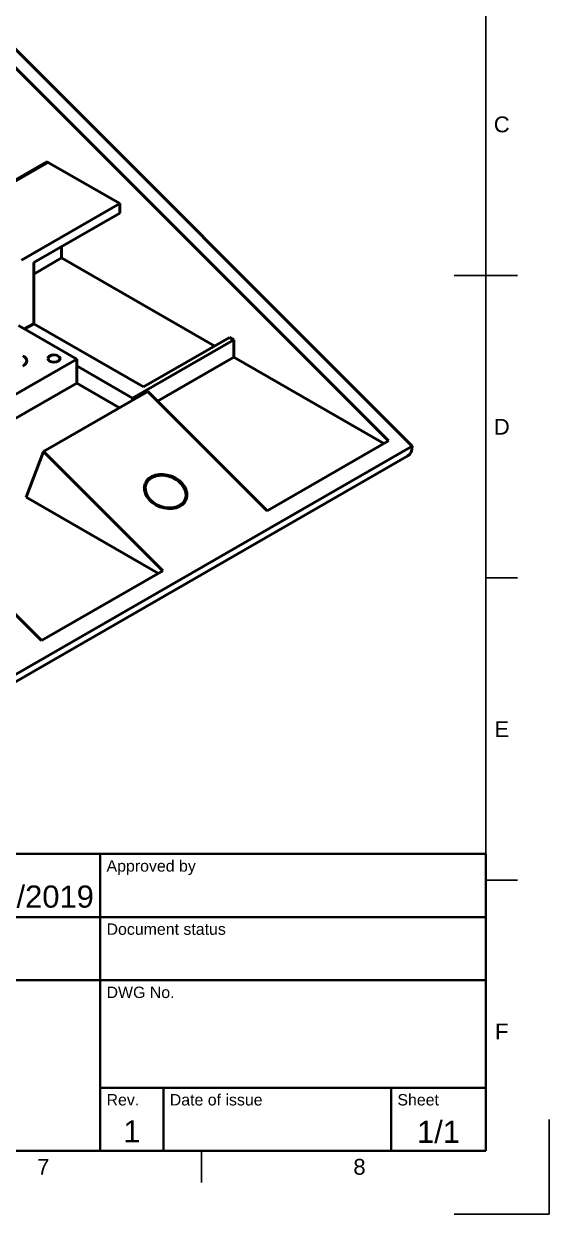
# Model space of a CAD drawing. Header units: millimetres. Extents: x 0 to 420, y 0 to 297.
# Drawn here: x 336.9 to 420, y 0 to 188.3 of the extents above; entities that cross this region are included whole.
import ezdxf
from ezdxf.enums import TextEntityAlignment as Align

# ---------------------------------------------------------------- set-up
doc = ezdxf.new("R2010")
doc.units = ezdxf.units.MM
doc.header["$LTSCALE"] = 0.75
for name, color, linetype, lineweight in [('Border', 7, 'Continuous', 25), ('TitleBlock', 7, 'Continuous', 35), ('Visible', 7, 'Continuous', 50), ('Visible Narrow', 7, 'Continuous', 35)]:
    doc.layers.add(name, color=color, linetype=linetype, lineweight=lineweight)
doc.styles.add('FusionTitle', font='')
doc.styles.get('FusionTitle').set_extended_font_data('Arial Unicode MS')

# ---------------------------------------------------------------- blocks, each defined once
blk = doc.blocks.new('ISO_A3_SHEET')
at = {"layer": 'Border'}
for p, q in [((410, 287), (410, 10)), ((415, 148.5), (405, 148.5)), ((415, 100.66667), (410, 100.66667)), ((415, 52.83334), (410, 52.83334)), ((420, 0), (420, 15)), ((20, 10), (410, 10)), ((365, 5), (365, 10)), ((405, 0), (420, 0))]:
    blk.add_line(p, q, dxfattribs=at)
at = {"layer": 'Border', "style": 'FusionTitle'}
for s, p in [('C', (412.5, 172.41667)), ('D', (412.5, 124.58334)), ('E', (412.5, 76.75001)), ('F', (412.5, 28.91668)), ('7', (340, 7.5)), ('8', (390, 7.5))]:
    blk.add_text(s, height=2.5, dxfattribs=at).set_placement(p, align=Align.MIDDLE)
blk = doc.blocks.new('ISO_TITLEBLOCK')
at = {"layer": 'TitleBlock'}
for p, q in [((0, 47), (-180, 47)), ((-180, 47), (-180, 0)), ((-156, 37), (-156, 47)), ((-122, 0), (-122, 47)), ((-61, 0), (-61, 47)), ((0, 0), (0, 47)), ((-180, 37), (0, 37)), ((-122, 27), (0, 27)), ((-61, 10), (0, 10)), ((-51, 0), (-51, 10)), ((-15, 0), (-15, 10)), ((-180, 0), (0, 0))]:
    blk.add_line(p, q, dxfattribs=at)
at = {"layer": 'TitleBlock', "style": 'FusionTitle'}
for s, p in [('Dept.', (-179, 46)), ('Technical reference', (-155, 46)), ('Created by', (-121, 46)), ('Approved by', (-60, 46)), ('Document type', (-121, 36)), ('Document status', (-60, 36)), ('Title', (-121, 26)), ('DWG No.', (-60, 26)), ('Rev.', (-60, 9)), ('Date of issue', (-50, 9)), ('Sheet', (-14, 9))]:
    blk.add_text(s, height=1.8, dxfattribs=at).set_placement(p, align=Align.TOP_LEFT)
for tag, p, height in [('DEPT', (-179, 38.5), 3.5), ('TECHNICAL_REFERENCE', (-155, 38.5), 3.5), ('CREATED_BY', (-121, 38.5), 3.5), ('APPROVED_BY', (-60, 38.5), 3.5), ('DOCUMENT_TYPE', (-121, 28.5), 3.5), ('DOCUMENT_STATUS', (-60, 28.5), 3.5), ('TITLE_1', (-121, 16.5), 5), ('TITLE_2', (-121, 9), 5), ('TITLE_3', (-121, 1.5), 5), ('DATE_OF_ISSUE', (-50, 1.5), 3.5)]:
    blk.add_attdef(tag, p, '', height=height, dxfattribs=at)
for tag, p in [('CREATED_DATE', (-62, 38.5)), ('APPROVED_DATE', (-1, 38.5))]:
    blk.add_attdef(tag, text='', height=3.5, dxfattribs=at).set_placement(p, align=Align.RIGHT)
for tag, height, p in [('DRAWING_NUMBER', 5, (-30.5, 16.6)), ('REV', 3.5, (-56, 3.1)), ('SHEET', 3.5, (-7.5, 3.1))]:
    blk.add_attdef(tag, text='', height=height, dxfattribs=at).set_placement(p, align=Align.MIDDLE)

msp = doc.modelspace()

# ---------------------------------------------------------------- linework, layer by layer
at = {"layer": 'Visible', "extrusion": (0.707107, -0.407196, 0.578093)}
for p, q in [((305.94, 213.97, -60.94), (398.34, 121.53, -13.04)), ((394.57, 122.33, -12.48), (308.77, 208.17, -56.96)), ((340.45, 166.43, -47.61), (325.4, 157.77, -35.31)), ((340.78, 166.4, -47.23), (352.09, 159.88, -37.98)), ((352.09, 159.88, -37.98), (336.57, 150.95, -25.29)), ((352.09, 158.38, -39.04), (338.49, 150.55, -27.92)), ((352.09, 159.88, -37.98), (352.09, 158.38, -39.04)), ((342.9, 153.09, -54.01), (342.9, 151.28, -55.28)), ((338.49, 148.74, -51.68), (342.9, 151.28, -55.28)), ((367.11, 137.34, -35.49), (342.9, 151.28, -55.28)), ((338.49, 140.88, -34.73), (338.49, 150.55, -27.92)), ((336.1, 140.59, -32.01), (345.31, 135.29, -24.48)), ((338.49, 140.88, -34.73), (337.05, 140.05, -33.55)), ((338.49, 140.88, -34.73), (355.87, 130.87, -20.52)), ((370.12, 138.33, -31.11), (354.13, 129.12, -18.04)), ((369.47, 138.7, -31.64), (355.87, 130.87, -20.52)), ((369.47, 138.7, -31.64), (370.12, 138.33, -31.11)), ((370.12, 138.33, -31.11), (370.12, 135.6, -33.03)), ((370.12, 135.6, -33.03), (358.05, 128.65, -23.16)), ((393.87, 121.93, -13.61), (370.12, 135.6, -33.03)), ((345.31, 135.29, -24.48), (334.28, 128.94, -15.47)), ((345.31, 134.2, -25.25), (345.31, 135.29, -24.48)), ((345.31, 134.2, -25.25), (345.31, 131.48, -27.17)), ((354.13, 129.12, -18.04), (345.31, 134.2, -25.25)), ((345.31, 131.48, -27.17), (334.28, 125.13, -18.15)), ((340.04, 120.65, 6.91), (356.54, 130.15, -6.58)), ((352.07, 127.58, -21.64), (345.31, 131.48, -27.17)), ((356.54, 130.15, -6.58), (375.4, 111.29, 3.19)), ((354.13, 128.77, -18.29), (354.13, 129.12, -18.04)), ((398.34, 121.53, -13.04), (304.06, 67.23, 64.03)), ((337.27, 113.44, -1.57), (340.04, 120.65, 6.91)), ((358.9, 101.79, 16.68), (340.04, 120.65, 6.91)), ((375.4, 111.29, 3.19), (394.57, 122.33, -12.48)), ((398.34, 121.5, -13.06), (398.34, 121.53, -13.04)), ((397.65, 119.98, -14.97), (303.37, 65.69, 62.11)), ((356.21, 115.5, 5.84), (355.97, 114.89, 5.12)), ((358.2, 101.39, 15.55), (337.27, 113.44, -1.57)), ((362.46, 113.07, 5.84), (362.22, 112.46, 5.12)), ((320.87, 109.61, 22.58), (339.73, 90.75, 32.35)), ((339.73, 90.75, 32.35), (358.9, 101.79, 16.68))]:
    msp.add_line(p, q, dxfattribs=at)
at = {"layer": 'Visible', "extrusion": (2e-16, 0.817547, 0.575862)}
msp.add_circle((-341.69, -98.07, 96.51), 0.967, dxfattribs=at)
at = {"layer": 'Visible', "extrusion": (0.243823, 0.626999, 0.739881)}
msp.add_circle((-293.48, -171.24, 163.67), 3.48, dxfattribs=at)
at = {"layer": 'Visible', "extrusion": (0.707107, 0.407196, -0.578093)}
msp.add_arc((-26.33, 179.71, 336.03), 0.667, 0, 44.8892, dxfattribs=at)
at = {"layer": 'Visible', "extrusion": (2e-16, 0.817547, 0.575862)}
msp.add_arc((-335.37, -97.41, 96.51), 2, 135, 225, dxfattribs=at)
at = {"layer": 'Visible', "extrusion": (-0.707107, -0.407196, 0.578093)}
msp.add_arc((91.16, 221.61, -338.69), 3.31, 360, 45.1108, dxfattribs=at)
at = {"layer": 'Visible', "extrusion": (0.243823, 0.626999, 0.739881)}
for start, end in [(344.0961, 346.669), (193.331, 195.9039)]:
    msp.add_arc((-293.48, -171.24, 161.9), 3.48, start, end, dxfattribs=at)
at = {"layer": 'Visible'}
msp.add_open_spline([(356.21, 115.5, 5.84), (356.31, 115.75, 5.61), (356.46, 115.97, 5.37), (356.84, 116.36, 4.93), (357.08, 116.52, 4.72), (357.63, 116.77, 4.34), (357.94, 116.85, 4.17), (358.6, 116.92, 3.9), (358.94, 116.92, 3.79), (359.64, 116.81, 3.66), (359.99, 116.72, 3.62), (360.65, 116.44, 3.64), (360.96, 116.27, 3.68), (361.52, 115.85, 3.84), (361.77, 115.62, 3.96), (362.18, 115.11, 4.25), (362.34, 114.83, 4.43), (362.54, 114.27, 4.83), (362.59, 113.99, 5.04), (362.58, 113.49, 5.46), (362.53, 113.27, 5.65), (362.46, 113.07, 5.84)], degree=3, knots=[4.175519, 4.175519, 4.175519, 4.175519, 4.490391, 4.490391, 4.80755, 4.80755, 5.128002, 5.128002, 5.449869, 5.449869, 5.772007, 5.772007, 6.094156, 6.094156, 6.416283, 6.416283, 6.738032, 6.738032, 7.058056, 7.058056, 7.317111, 7.317111, 7.317111, 7.317111], dxfattribs=at)
at = {"layer": 'Visible Narrow', "extrusion": (0.707107, -0.407196, 0.578093)}
for p, q in [((325.73, 157.73, -34.93), (340.78, 166.4, -47.23)), ((398.34, 121.5, -13.06), (304.06, 67.21, 64.02))]:
    msp.add_line(p, q, dxfattribs=at)
at = {"layer": 'Visible Narrow', "extrusion": (-0.243823, -0.626999, -0.739881)}
msp.add_circle((293.48, -171.24, -163.66), 3.28, dxfattribs=at)
at = {"layer": 'Visible Narrow', "extrusion": (0.243823, 0.626999, 0.739881)}
msp.add_arc((-293.48, -171.24, 163.59), 3.35, 360, 180, dxfattribs=at)

# ---------------------------------------------------------------- block references
at = {"layer": 'Border'}
msp.add_blockref('ISO_A3_SHEET', (0, 0), dxfattribs=at)
at = {"layer": 'TitleBlock'}
msp.add_blockref('ISO_TITLEBLOCK', (410, 10), dxfattribs=at).add_auto_attribs({'REV': '1', 'CREATED_DATE': '11/5/2019', 'SHEET': '1/1', 'TITLE_1': 'chassis', 'CREATED_BY': 'Darius Lukas', 'DEPT': 'Sandbox'})

doc.saveas('drawing.dxf')
